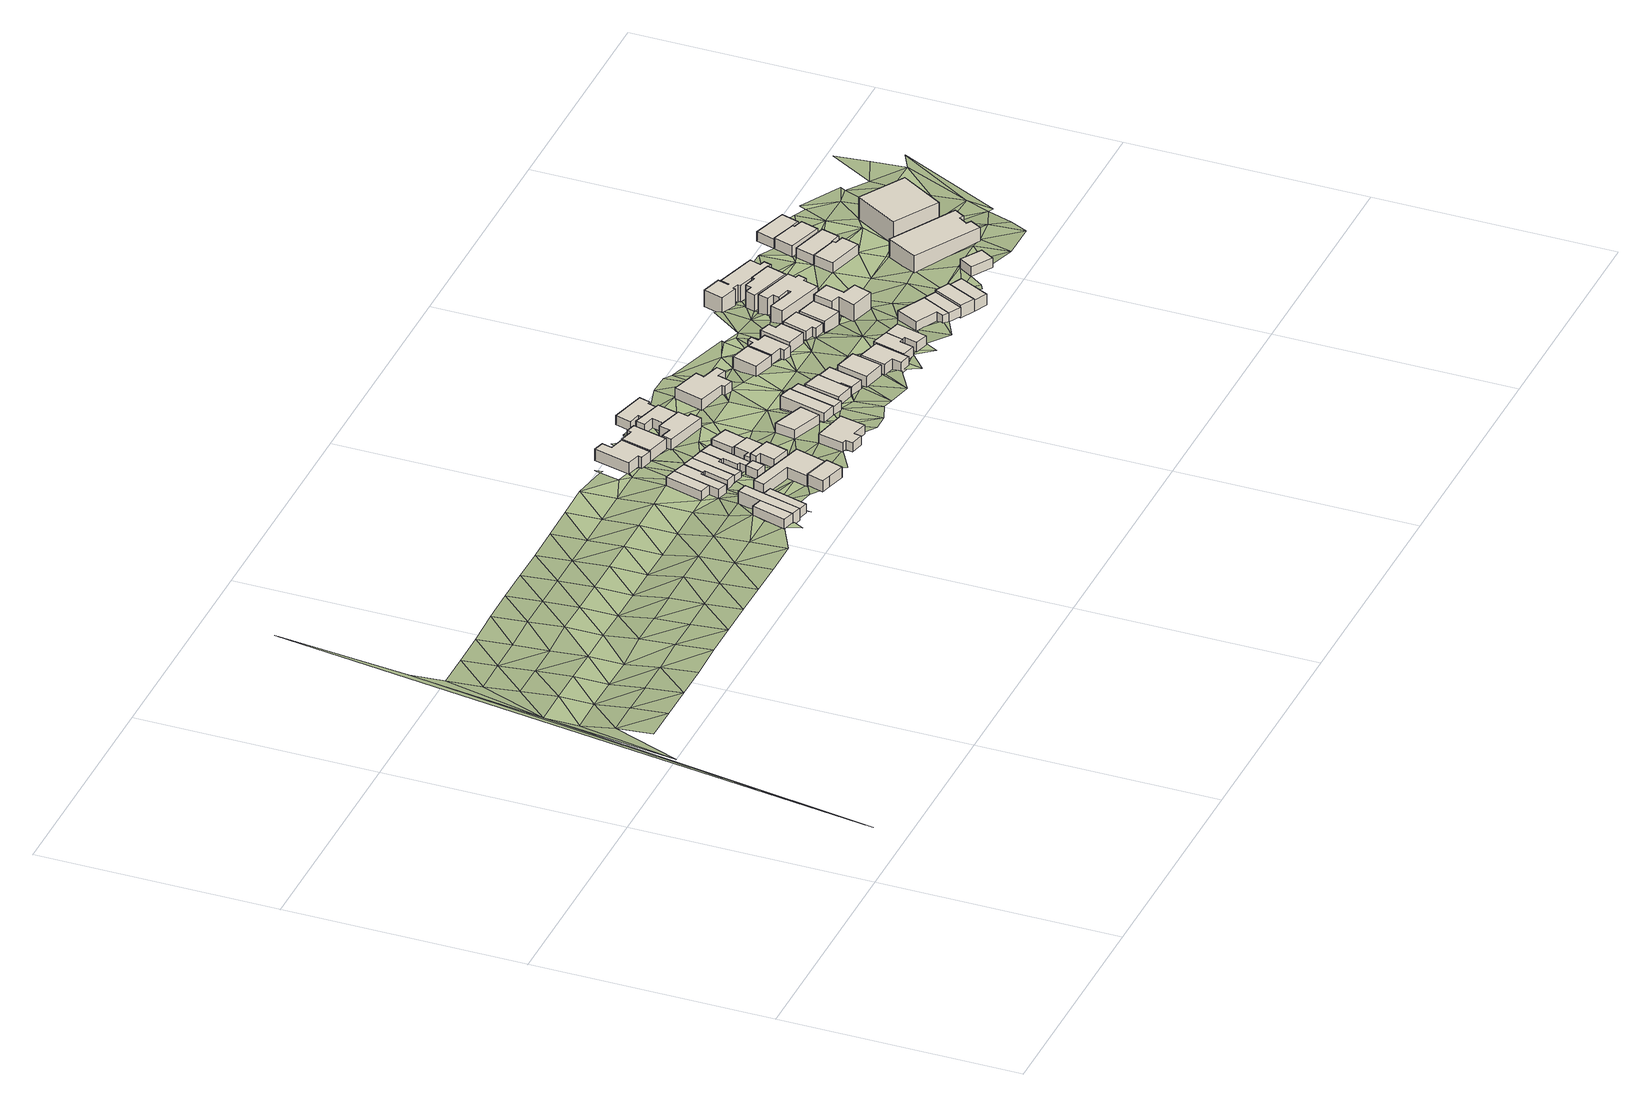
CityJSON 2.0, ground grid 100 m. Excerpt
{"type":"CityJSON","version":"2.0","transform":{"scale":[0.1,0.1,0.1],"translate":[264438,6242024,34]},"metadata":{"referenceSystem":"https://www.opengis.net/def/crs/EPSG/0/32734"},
"CityObjects":{
"building1":{"type":"Building","attributes":{"address":"91 Balfour Street Woodstock 7925 Cape Town","building":"house","building:levels":"1","footprint":{"type":"Polygon"},"plus_code":"CGXJXGXC+XPW","ground_height":49.03,"building_height":4.1,"roof_height":53.13},"geometry":[{"type":"Solid","lod":"1","boundaries":[[[[0,1,2,3]],[[1,4,5,2]],[[4,6,7,5]],[[6,0,3,7]],[[3,2,5,7]],[[6,4,1,0]]]]}]},
"building2":{"type":"Building","attributes":{"address":"93 Balfour Street Woodstock 7925 Cape Town","building":"house","building:levels":"1","footprint":{"type":"Polygon"},"plus_code":"CGXVX7X4+XVW","ground_height":49.03,"building_height":4.1,"roof_height":53.13},"geometry":[{"type":"Solid","lod":"1","boundaries":[[[[8,9,10,3]],[[9,11,12,13,10]],[[11,14,15,16,13,12]],[[14,17,18,16,15]],[[17,19,2,18]],[[19,8,3,2]],[[3,10,13,16,18,2]],[[19,17,14,11,9,8]]]]}]},
"building3":{"type":"Building","attributes":{"address":"95 Balfour Street Woodstock 7925 Cape Town","building":"house","building:levels":"1","footprint":{"type":"Polygon"},"plus_code":"CHX3XJXH+XGW","ground_height":48.72,"building_height":4.1,"roof_height":52.82},"geometry":[{"type":"Solid","lod":"1","boundaries":[[[[20,21,22,23]],[[21,24,25,22]],[[24,26,12,25]],[[26,20,23,12]],[[23,22,25,12]],[[26,24,21,20]]]]}]},
"building4":{"type":"Building","attributes":{"address":"9 Chamberlain Street Woodstock Cape Town","building":"house","building:levels":"1","footprint":{"type":"Polygon"},"plus_code":"CHX5XQXC+X5X","ground_height":45.45,"building_height":4.1,"roof_height":49.55},"geometry":[{"type":"Solid","lod":"1","boundaries":[[[[27,28,29,30]],[[28,31,32,29]],[[31,33,34,32]],[[33,27,30,34]],[[30,29,32,34]],[[33,31,28,27]]]]}]},
"building5":{"type":"Building","attributes":{"address":"7 Chamberlain Street Woodstock Cape Town","building":"house","building:levels":"1","footprint":{"type":"Polygon"},"plus_code":"CHX9X4X2+X4W","ground_height":45.45,"building_height":4.1,"roof_height":49.55},"geometry":[{"type":"Solid","lod":"1","boundaries":[[[[35,27,30,36]],[[27,33,34,30]],[[33,37,38,34]],[[37,39,40,38]],[[39,41,42,40]],[[41,43,44,42]],[[43,35,36,44]],[[36,30,34,38,40,42,44]],[[43,41,39,37,33,27,35]]]]}]},
"building6":{"type":"Building","attributes":{"address":"30 The Avenue Woodstock 7925 Cape Town","building":"house","building:levels":"1","footprint":{"type":"Polygon"},"plus_code":"CJX5XWX5+XQR","ground_height":49.45,"building_height":4.1,"roof_height":53.55},"geometry":[{"type":"Solid","lod":"1","boundaries":[[[[45,46,47,48]],[[46,49,50,51,47]],[[49,52,53,54,51,50]],[[52,55,56,54,53]],[[55,45,48,56]],[[48,47,51,54,56]],[[55,52,49,46,45]]]]}]},
"building7":{"type":"Building","attributes":{"address":"The Avenue Woodstock 7925 Cape Town","building":"house","building:levels":"1","footprint":{"type":"Polygon"},"plus_code":"CJX8XPXF+X4V","ground_height":48.59,"building_height":4.1,"roof_height":52.69},"geometry":[{"type":"Solid","lod":"1","boundaries":[[[[57,58,59,60]],[[58,61,62,59]],[[61,63,64,62]],[[63,65,66,64]],[[65,67,50,66]],[[67,57,60,50]],[[60,59,62,64,66,50]],[[67,65,63,61,58,57]]]]}]},
"building8":{"type":"Building","attributes":{"address":"5 Chamberlain Street Woodstock Cape Town","building":"house","building:levels":"1","footprint":{"type":"Polygon"},"plus_code":"CHXMX7X2+X2R","ground_height":45.49,"building_height":4.1,"roof_height":49.59},"geometry":[{"type":"Solid","lod":"1","boundaries":[[[[68,35,69,70]],[[35,43,44,71,69]],[[43,72,73,74,71,44]],[[72,75,76,74,73]],[[75,77,78,76]],[[77,68,70,78]],[[70,69,71,74,76,78]],[[77,75,72,43,35,68]]]]}]},
"building9":{"type":"Building","attributes":{"building":"yes","building:levels":"1","footprint":{"type":"Polygon"},"plus_code":"CJX2X6X3+XCR","ground_height":47.52,"building_height":4.1,"roof_height":51.62},"geometry":[{"type":"Solid","lod":"1","boundaries":[[[[79,80,81,82]],[[80,83,84,81]],[[83,85,86,84]],[[85,79,82,86]],[[82,81,84,86]],[[85,83,80,79]]]]}]},
"building10":{"type":"Building","attributes":{"address":"3 Chamberlain Street Woodstock Cape Town","building":"house","building:levels":"1","footprint":{"type":"Polygon"},"plus_code":"CHXWX7X8+X7W","ground_height":45.49,"building_height":4.1,"roof_height":49.59},"geometry":[{"type":"Solid","lod":"1","boundaries":[[[[87,68,70,88]],[[68,77,78,70]],[[77,89,90,78]],[[89,91,92,90]],[[91,93,94,92]],[[93,95,96,94]],[[95,87,88,96]],[[88,70,78,90,92,94,96]],[[95,93,91,89,77,68,87]]]]}]},
"building11":{"type":"Building","attributes":{"address":"1 Chamberlain Street Woodstock Cape Town","building":"house","building:levels":"1","footprint":{"type":"Polygon"},"plus_code":"CJX6X7X6+XPW","ground_height":45.49,"building_height":4.1,"roof_height":49.59},"geometry":[{"type":"Solid","lod":"1","boundaries":[[[[87,95,96,88]],[[95,97,98,96]],[[97,99,100,98]],[[99,101,102,100]],[[101,103,104,102]],[[103,105,106,104]],[[105,107,108,106]],[[107,87,88,108]],[[88,96,98,100,102,104,106,108]],[[107,105,103,101,99,97,95,87]]]]}]},
"building12":{"type":"Building","attributes":{"address":"6 Chamberlain Street Salt River Cape Town","building":"house","building:levels":"1","footprint":{"type":"Polygon"},"plus_code":"CHXPXPXW+X8V","ground_height":44.74,"building_height":4.1,"roof_height":48.84},"geometry":[{"type":"Solid","lod":"1","boundaries":[[[[109,110,111,112]],[[110,113,114,111]],[[113,115,116,114]],[[115,117,118,116]],[[117,119,120,118]],[[119,121,122,120]],[[121,123,124,122]],[[123,109,112,124]],[[112,111,114,116,118,120,122,124]],[[123,121,119,117,115,113,110,109]]]]}]},
"building13":{"type":"Building","attributes":{"address":"24 The Avenue Woodstock 7925 Cape Town","building":"house","building:levels":"1","footprint":{"type":"Polygon"},"plus_code":"CJXHXFXV+X5R","ground_height":47.55,"building_height":4.1,"roof_height":51.65},"geometry":[{"type":"Solid","lod":"1","boundaries":[[[[125,126,127,128,129,130]],[[126,131,132,128,127]],[[131,133,134,132]],[[133,135,136,134]],[[135,137,138,136]],[[137,125,130,129,138]],[[129,128,132,134,136,138]],[[137,135,133,131,126,125]]]]}]},
"building14":{"type":"Building","attributes":{"address":"22 The Avenue Woodstock 7925 Cape Town","building":"house","building:levels":"1","footprint":{"type":"Polygon"},"plus_code":"CJXPXJXP+XGW","ground_height":45.65,"building_height":4.1,"roof_height":49.75},"geometry":[{"type":"Solid","lod":"1","boundaries":[[[[139,140,141,130]],[[140,142,143,141]],[[142,144,145,143]],[[144,146,147,145]],[[146,148,149,147]],[[148,150,127,149]],[[150,139,130,127]],[[130,141,143,145,147,149,127]],[[150,148,146,144,142,140,139]]]]}]},
"building15":{"type":"Building","attributes":{"address":"4 Chamberlain Street Salt River Cape Town","building":"house","building:levels":"1","footprint":{"type":"Polygon"},"plus_code":"CJX7X9XP+X9V","ground_height":44.74,"building_height":4.1,"roof_height":48.84},"geometry":[{"type":"Solid","lod":"1","boundaries":[[[[151,152,153,154]],[[152,155,156,153]],[[155,157,158,156]],[[157,159,160,158]],[[159,161,162,160]],[[161,151,154,162]],[[154,153,156,158,160,162]],[[161,159,157,155,152,151]]]]}]},
"building16":{"type":"Building","attributes":{"address":"20 The Avenue Woodstock 7925 Cape Town","building":"house","building:levels":"1","footprint":{"type":"Polygon"},"plus_code":"CJXQXQXP+X8X","ground_height":45.65,"building_height":4.1,"roof_height":49.75},"geometry":[{"type":"Solid","lod":"1","boundaries":[[[[163,164,165,143]],[[164,166,167,165]],[[166,168,169,167]],[[168,170,145,169]],[[170,163,143,145]],[[143,165,167,169,145]],[[170,168,166,164,163]]]]}]},
"building17":{"type":"Building","attributes":{"address":"Salt River Cape Town","building":"house","building:levels":"1","footprint":{"type":"Polygon"},"plus_code":"CMXPXFXV+XWW","ground_height":47.71,"building_height":4.1,"roof_height":51.81},"geometry":[{"type":"Solid","lod":"1","boundaries":[[[[171,172,173,174]],[[172,175,176,173]],[[175,177,178,176]],[[177,179,180,178]],[[179,181,182,180]],[[181,183,184,182]],[[183,185,186,184]],[[185,171,174,186]],[[174,173,176,178,180,182,184,186]],[[185,183,181,179,177,175,172,171]]]]}]},
"building18":{"type":"Building","attributes":{"address":"18 The Avenue Salt River Cape Town","building":"house","building:levels":"1","footprint":{"type":"Polygon"},"plus_code":"CJXVXGXP+X5R","ground_height":44.84,"building_height":4.1,"roof_height":48.94},"geometry":[{"type":"Solid","lod":"1","boundaries":[[[[187,188,189,190,191,192]],[[188,193,194,190,189]],[[193,195,196,194]],[[195,197,198,196]],[[197,199,200,198]],[[199,201,202,200]],[[201,203,204,202]],[[203,205,206,204]],[[205,187,192,191,206]],[[191,190,194,196,198,200,202,204,206]],[[205,203,201,199,197,195,193,188,187]]]]}]},
"building19":{"type":"Building","attributes":{"address":"21 The Avenue Salt River Cape Town","building":"house","building:levels":"1","footprint":{"type":"Polygon"},"plus_code":"CMXRXCXF+X7V","ground_height":46.93,"building_height":4.1,"roof_height":51.03},"geometry":[{"type":"Solid","lod":"1","boundaries":[[[[207,208,209,210]],[[208,211,212,209]],[[211,213,214,212]],[[213,207,210,214]],[[210,209,212,214]],[[213,211,208,207]]]]}]},
"building20":{"type":"Building","attributes":{"address":"16 The Avenue Salt River Cape Town","building":"house","building:levels":"1","footprint":{"type":"Polygon"},"plus_code":"CMX5XQXF+X4R","ground_height":44.16,"building_height":4.1,"roof_height":48.26},"geometry":[{"type":"Solid","lod":"1","boundaries":[[[[215,216,217,192]],[[216,218,219,220,217]],[[218,221,222,223,220,219]],[[221,224,225,223,222]],[[224,226,227,225]],[[226,228,189,227]],[[228,215,192,189]],[[192,217,220,223,225,227,189]],[[228,226,224,221,218,216,215]]]]}]},
"building21":{"type":"Building","attributes":{"address":"14 The Avenue Salt River Cape Town","building":"house","building:levels":"1","footprint":{"type":"Polygon"},"plus_code":"CMX6XPXM+X6X","ground_height":42.98,"building_height":4.1,"roof_height":47.08},"geometry":[{"type":"Solid","lod":"1","boundaries":[[[[229,230,231,232]],[[230,233,234,231]],[[233,235,236,234]],[[235,237,238,236]],[[237,239,240,238]],[[239,241,242,240]],[[241,243,219,242]],[[243,229,232,219]],[[232,231,234,236,238,240,242,219]],[[243,241,239,237,235,233,230,229]]]]}]},
"building22":{"type":"Building","attributes":{"address":"15 Upper Chamberlain Street Salt River Cape Town","building":"house","building:levels":"1","footprint":{"type":"Polygon"},"plus_code":"CPXCXPX3+XRR","ground_height":46.93,"building_height":4.1,"roof_height":51.03},"geometry":[{"type":"Solid","lod":"1","boundaries":[[[[244,245,246,247,248]],[[245,249,250,246]],[[249,251,252,253,250]],[[251,244,248,247,253,252]],[[247,246,250,253]],[[251,249,245,244]]]]}]},
"building23":{"type":"Building","attributes":{"address":"13 Upper Chamberlain Street Salt River Cape Town","building":"house","building:levels":"1","footprint":{"type":"Polygon"},"plus_code":"CPXPX4XX+X8R","ground_height":46.41,"building_height":4.1,"roof_height":50.51},"geometry":[{"type":"Solid","lod":"1","boundaries":[[[[244,251,252,248]],[[251,254,255,252]],[[254,256,257,255]],[[256,244,248,257]],[[248,252,255,257]],[[256,254,251,244]]]]}]},
"building24":{"type":"Building","attributes":{"address":"11 Upper Chamberlain Street Salt River Cape Town","building":"house","building:levels":"1","footprint":{"type":"Polygon"},"plus_code":"CQX4X6X6+XPW","ground_height":46.41,"building_height":4.1,"roof_height":50.51},"geometry":[{"type":"Solid","lod":"1","boundaries":[[[[258,259,260,261,262,263]],[[259,264,265,261,260]],[[264,266,267,265]],[[266,268,269,267]],[[268,258,263,262,269]],[[262,261,265,267,269]],[[268,266,264,259,258]]]]}]},
"building25":{"type":"Building","attributes":{"address":"19 The Avenue Salt River Cape Town","building":"house","building:levels":"1","footprint":{"type":"Polygon"},"plus_code":"CPXCXJX3+XXV","ground_height":44.16,"building_height":4.1,"roof_height":48.26},"geometry":[{"type":"Solid","lod":"1","boundaries":[[[[270,271,272,273]],[[271,274,275,272]],[[274,276,277,275]],[[276,278,279,277]],[[278,280,281,279]],[[280,282,283,281]],[[282,284,285,283]],[[284,286,287,285]],[[286,288,289,287]],[[288,270,273,289]],[[273,272,275,277,279,281,283,285,287,289]],[[288,286,284,282,280,278,276,274,271,270]]]]}]},
"building26":{"type":"Building","attributes":{"address":"9 Upper Chamberlain Street Salt River Cape Town","building":"house","building:levels":"1","footprint":{"type":"Polygon"},"plus_code":"CQXFXRXM+X8W","ground_height":45.87,"building_height":4.1,"roof_height":49.97},"geometry":[{"type":"Solid","lod":"1","boundaries":[[[[290,291,263,260]],[[291,292,293,263]],[[292,294,295,293]],[[294,296,297,295]],[[296,298,299,297]],[[298,290,260,299]],[[260,263,293,295,297,299]],[[298,296,294,292,291,290]]]]}]},
"building27":{"type":"Building","attributes":{"address":"7 Upper Chamberlain Street Salt River Cape Town","building":"house","building:levels":"1","footprint":{"type":"Polygon"},"plus_code":"CQXWXXXP+X6V","ground_height":46.73,"building_height":4.1,"roof_height":50.83},"geometry":[{"type":"Solid","lod":"1","boundaries":[[[[300,301,302,303]],[[301,304,305,302]],[[304,306,307,305]],[[306,300,303,307]],[[303,302,305,307]],[[306,304,301,300]]]]}]},
"building28":{"type":"Building","attributes":{"address":"10 Upper Chamberlain Street Salt River Cape Town","building":"house","building:levels":"1","footprint":{"type":"Polygon"},"plus_code":"CQXJXXXG+XFV","ground_height":44.17,"building_height":4.1,"roof_height":48.27},"geometry":[{"type":"Solid","lod":"1","boundaries":[[[[308,309,310,311]],[[309,312,313,310]],[[312,314,315,313]],[[314,308,311,315]],[[311,310,313,315]],[[314,312,309,308]]]]}]},
"building29":{"type":"Building","attributes":{"address":"5 Upper Chamberlain Street Salt River Cape Town","building":"house","building:levels":"1","footprint":{"type":"Polygon"},"plus_code":"CRXFX9XG+X6R","ground_height":46.33,"building_height":4.1,"roof_height":50.43},"geometry":[{"type":"Solid","lod":"1","boundaries":[[[[316,317,318,319]],[[317,320,321,318]],[[320,322,323,321]],[[322,324,325,323]],[[324,326,327,325]],[[326,316,319,327]],[[319,318,321,323,325,327]],[[326,324,322,320,317,316]]]]}]},
"building30":{"type":"Building","attributes":{"address":"8 Upper Chamberlain Street Salt River Cape Town","building":"house","building:levels":"1","footprint":{"type":"Polygon"},"plus_code":"CRX5X2XF+XPV","ground_height":43.73,"building_height":4.1,"roof_height":47.83},"geometry":[{"type":"Solid","lod":"1","boundaries":[[[[328,329,330,331]],[[329,332,333,330]],[[332,334,335,333]],[[334,336,337,335]],[[336,338,339,337]],[[338,340,341,339]],[[340,342,343,341]],[[342,344,345,343]],[[344,346,347,345]],[[346,328,331,347]],[[331,330,333,335,337,339,341,343,345,347]],[[346,344,342,340,338,336,334,332,329,328]]]]}]},
"building31":{"type":"Building","attributes":{"address":"3 Upper Chamberlain Street Salt River Cape Town","building":"house","building:levels":"1","footprint":{"type":"Polygon"},"plus_code":"CRXXXQXM+XJX","ground_height":45.56,"building_height":4.1,"roof_height":49.66},"geometry":[{"type":"Solid","lod":"1","boundaries":[[[[348,349,350,351]],[[349,352,353,350]],[[352,354,355,353]],[[354,356,357,355]],[[356,358,359,357]],[[358,348,351,359]],[[351,350,353,355,357,359]],[[358,356,354,352,349,348]]]]}]},
"building32":{"type":"Building","attributes":{"address":"6 Upper Chamberlain Street Salt River Cape Town","building":"house","building:levels":"1","footprint":{"type":"Polygon"},"plus_code":"CRXJXWXV+X6X","ground_height":43.73,"building_height":4.1,"roof_height":47.83},"geometry":[{"type":"Solid","lod":"1","boundaries":[[[[360,361,362,363]],[[361,364,365,362]],[[364,366,367,365]],[[366,368,369,367]],[[368,370,371,369]],[[370,360,363,371]],[[363,362,365,367,369,371]],[[370,368,366,364,361,360]]]]}]},
"building33":{"type":"Building","attributes":{"address":"1 Upper Chamberlain Street Salt River Cape Town","building":"house","building:levels":"1","footprint":{"type":"Polygon"},"plus_code":"CVX9X5X8+XQV","ground_height":45.56,"building_height":4.1,"roof_height":49.66},"geometry":[{"type":"Solid","lod":"1","boundaries":[[[[372,373,351,350]],[[373,374,375,351]],[[374,376,377,375]],[[376,378,379,377]],[[378,380,381,379]],[[380,372,350,381]],[[350,351,375,377,379,381]],[[380,378,376,374,373,372]]]]}]},
"building34":{"type":"Building","attributes":{"address":"4 Upper Chamberlain Street Salt River Cape Town","building":"house","building:levels":"1","footprint":{"type":"Polygon"},"plus_code":"CVX5X7X8+XJW","ground_height":42.98,"building_height":4.1,"roof_height":47.08},"geometry":[{"type":"Solid","lod":"1","boundaries":[[[[382,383,384,385]],[[383,386,387,384]],[[386,388,389,387]],[[388,390,391,389]],[[390,392,393,391]],[[392,382,385,393]],[[385,384,387,389,391,393]],[[392,390,388,386,383,382]]]]}]},
"building35":{"type":"Building","attributes":{"address":"2 Upper Chamberlain Street Salt River Cape Town","building":"house","building:levels":"1","footprint":{"type":"Polygon"},"plus_code":"CVXJX8XH+XPX","ground_height":42.98,"building_height":4.1,"roof_height":47.08},"geometry":[{"type":"Solid","lod":"1","boundaries":[[[[394,395,396,397]],[[395,398,399,396]],[[398,400,401,399]],[[400,394,397,401]],[[397,396,399,401]],[[400,398,395,394]]]]}]},
"building36":{"type":"Building","attributes":{"address":"1 Hares Crescent Salt River Cape Town","building":"house","building:levels":"1","footprint":{"type":"Polygon"},"plus_code":"C2XCX3XH+X9W","ground_height":42.38,"building_height":4.1,"roof_height":46.48},"geometry":[{"type":"Solid","lod":"1","boundaries":[[[[402,403,404,405]],[[403,406,407,404]],[[406,408,409,407]],[[408,410,411,409]],[[410,412,413,411]],[[412,402,405,413]],[[405,404,407,409,411,413]],[[412,410,408,406,403,402]]]]}]},
"building37":{"type":"Building","attributes":{"address":"36 Hares Avenue Salt River Cape Town","building":"house","building:levels":"2","footprint":{"type":"Polygon"},"plus_code":"C2X6XRXG+X6V","ground_height":41.29,"building_height":6.9,"roof_height":48.19},"geometry":[{"type":"Solid","lod":"1","boundaries":[[[[414,415,416,417]],[[415,418,419,416]],[[418,420,421,419]],[[420,422,423,421]],[[422,424,425,423]],[[424,426,427,425]],[[426,428,429,427]],[[428,430,431,429]],[[430,432,433,431]],[[432,434,435,433]],[[434,436,437,435]],[[436,438,439,437]],[[438,440,441,439]],[[440,414,417,441]],[[417,416,419,421,423,425,427,429,431,433,435,437,439,441]],[[440,438,436,434,432,430,428,426,424,422,420,418,415,414]]]]}]},
"building38":{"type":"Building","attributes":{"address":"2 Hares Crescent Salt River Cape Town","building":"house","building:levels":"1","footprint":{"type":"Polygon"},"plus_code":"C2XQXVXV+X4R","ground_height":42.38,"building_height":4.1,"roof_height":46.48},"geometry":[{"type":"Solid","lod":"1","boundaries":[[[[442,402,405,443]],[[402,412,413,405]],[[412,444,445,413]],[[444,442,443,445]],[[443,405,413,445]],[[444,412,402,442]]]]}]},
"building39":{"type":"Building","attributes":{"address":"42 Hares Avenue Salt River Cape Town","building":"house","building:levels":"2","footprint":{"type":"Polygon"},"plus_code":"C2X6X8XM+XQR","ground_height":41.29,"building_height":6.9,"roof_height":48.19},"geometry":[{"type":"Solid","lod":"1","boundaries":[[[[446,447,448,449]],[[447,450,451,448]],[[450,452,453,451]],[[452,454,455,453]],[[454,456,457,455]],[[456,458,459,457]],[[458,460,461,459]],[[460,446,449,461]],[[449,448,451,453,455,457,459,461]],[[460,458,456,454,452,450,447,446]]]]}]},
"building40":{"type":"Building","attributes":{"address":"3 Hares Crescent Salt River Cape Town","building":"house","building:levels":"1","footprint":{"type":"Polygon"},"plus_code":"C3X3X9XV+XCX","ground_height":43.24,"building_height":4.1,"roof_height":47.34},"geometry":[{"type":"Solid","lod":"1","boundaries":[[[[462,463,464,465,466,467]],[[463,468,445,469,465,464]],[[468,470,471,472,469,445]],[[470,462,467,466,472,471]],[[466,465,469,472]],[[470,468,463,462]]]]}]},
"building41":{"type":"Building","attributes":{"address":"34 Hares Avenue Salt River Cape Town","building":"house","building:levels":"2","footprint":{"type":"Polygon"},"plus_code":"C2X5XFXJ+XJX","ground_height":40.22,"building_height":6.9,"roof_height":47.12},"geometry":[{"type":"Solid","lod":"1","boundaries":[[[[473,474,475,476,477,478]],[[474,479,480,476,475]],[[479,481,482,480]],[[481,483,484,482]],[[483,485,486,484]],[[485,487,488,486]],[[487,489,490,488]],[[489,473,478,477,490]],[[477,476,480,482,484,486,488,490]],[[489,487,485,483,481,479,474,473]]]]}]},
"building42":{"type":"Building","attributes":{"address":"32 Hares Avenue Salt River Cape Town","building":"house","building:levels":"2","footprint":{"type":"Polygon"},"plus_code":"C2X4XGXM+XXR","ground_height":39.93,"building_height":6.9,"roof_height":46.83},"geometry":[{"type":"Solid","lod":"1","boundaries":[[[[491,492,493,478]],[[492,494,495,493]],[[494,496,497,495]],[[496,498,499,497]],[[498,500,501,499]],[[500,502,503,501]],[[502,504,505,503]],[[504,506,507,505]],[[506,508,509,507]],[[508,510,511,509]],[[510,512,513,511]],[[512,514,515,513]],[[514,516,517,515]],[[516,518,519,517]],[[518,520,475,519]],[[520,491,478,475]],[[478,493,495,497,499,501,503,505,507,509,511,513,515,517,519,475]],[[520,518,516,514,512,510,508,506,504,502,500,498,496,494,492,491]]]]}]},
"building43":{"type":"Building","attributes":{"address":"4 Hares Crescent Salt River Cape Town","building":"house","building:levels":"1","footprint":{"type":"Polygon"},"plus_code":"C3X9X9X2+XCX","ground_height":42.51,"building_height":4.1,"roof_height":46.61},"geometry":[{"type":"Solid","lod":"1","boundaries":[[[[462,470,521,467]],[[470,522,523,521]],[[522,524,525,523]],[[524,462,467,525]],[[467,521,523,525]],[[524,522,470,462]]]]}]},
"building44":{"type":"Building","attributes":{"address":"7A Hares Crescent Salt River Cape Town","building":"house","building:levels":"1","footprint":{"type":"Polygon"},"plus_code":"C4X9X9XQ+X4W","ground_height":43.05,"building_height":4.1,"roof_height":47.15},"geometry":[{"type":"Solid","lod":"1","boundaries":[[[[526,527,528,529]],[[527,530,531,528]],[[530,532,533,531]],[[532,526,529,533]],[[529,528,531,533]],[[532,530,527,526]]]]}]},
"building45":{"type":"Building","attributes":{"address":"35 Hares Avenue Salt River Cape Town","building":"house","building:levels":"1","footprint":{"type":"Polygon"},"plus_code":"C3XVXHXH+X2X","ground_height":39.81,"building_height":4.1,"roof_height":43.91},"geometry":[{"type":"Solid","lod":"1","boundaries":[[[[534,535,536,537,538,539]],[[535,540,541,537,536]],[[540,542,543,541]],[[542,544,545,543]],[[544,546,547,545]],[[546,534,539,538,547]],[[538,537,541,543,545,547]],[[546,544,542,540,535,534]]]]}]},
"building46":{"type":"Building","attributes":{"address":"33 Hares Avenue Salt River Cape Town","building":"house","building:levels":"1","footprint":{"type":"Polygon"},"plus_code":"C4X2X6XQ+XJV","ground_height":39.59,"building_height":4.1,"roof_height":43.69},"geometry":[{"type":"Solid","lod":"1","boundaries":[[[[535,534,539,536]],[[534,548,549,539]],[[548,550,551,549]],[[550,552,553,551]],[[552,554,555,553]],[[554,535,536,555]],[[536,539,549,551,553,555]],[[554,552,550,548,534,535]]]]}]},
"building47":{"type":"Building","attributes":{"address":"37 Hares Avenue Woodstock Cape Town","building":"office","building:levels":"2","footprint":{"type":"Polygon"},"plus_code":"C4XQXVX5+XGX","ground_height":41.52,"building_height":6.9,"roof_height":48.42},"geometry":[{"type":"Solid","lod":"1","boundaries":[[[[556,557,558,559]],[[557,560,561,558]],[[560,562,563,561]],[[562,564,565,563]],[[564,566,567,565]],[[566,568,569,567]],[[568,570,571,569]],[[570,556,559,571]],[[559,558,561,563,565,567,569,571]],[[570,568,566,564,562,560,557,556]]]]}]},
"building48":{"type":"Building","attributes":{"address":"31 Hares Avenue Salt River Cape Town","building":"house","building:levels":"1","footprint":{"type":"Polygon"},"plus_code":"C4X4XPXM+XFW","ground_height":39.59,"building_height":4.1,"roof_height":43.69},"geometry":[{"type":"Solid","lod":"1","boundaries":[[[[572,573,574,575,576,577]],[[573,578,579,575,574]],[[578,580,581,579]],[[580,582,583,581]],[[582,584,585,583]],[[584,572,577,576,585]],[[576,575,579,581,583,585]],[[584,582,580,578,573,572]]]]}]},
"building49":{"type":"Building","attributes":{"address":"29 Hares Avenue Salt River Cape Town","building":"house","building:levels":"1","footprint":{"type":"Polygon"},"plus_code":"C4X7XCXJ+XWX","ground_height":38.83,"building_height":4.1,"roof_height":42.93},"geometry":[{"type":"Solid","lod":"1","boundaries":[[[[573,572,577,574]],[[572,586,587,577]],[[586,588,589,587]],[[588,590,591,589]],[[590,592,593,591]],[[592,573,574,593]],[[574,577,587,589,591,593]],[[592,590,588,586,572,573]]]]}]},
"building50":{"type":"Building","attributes":{"address":"28 Queens Park Road Salt River Cape Town","building":"manufacture","building:levels":"3","footprint":{"type":"Polygon"},"plus_code":"C5XFX8X5+XMR","ground_height":40.52,"building_height":9.7,"roof_height":50.22},"geometry":[{"type":"Solid","lod":"1","boundaries":[[[[594,595,596,597]],[[595,598,599,596]],[[598,600,601,599]],[[600,594,597,601]],[[597,596,599,601]],[[600,598,595,594]]]]}]},
"terrain1":{"type":"TINRelief","geometry":[{"type":"CompositeSurface","lod":"1","boundaries":[[[602,603,604]],[[605,606,607]],[[607,606,602]],[[608,605,609]],[[605,610,606]],[[605,608,611]],[[605,611,610]],[[602,606,612]],[[613,604,603]],[[606,610,612]],[[611,608,614]],[[602,612,615]],[[610,611,616]],[[602,615,617]],[[611,614,616]],[[602,617,618]],[[619,612,610]],[[610,616,620]],[[618,603,602]],[[610,620,619]],[[612,621,615]],[[616,614,622]],[[612,619,621]],[[617,615,623]],[[622,620,616]],[[622,614,624]],[[615,621,623]],[[617,625,618]],[[619,620,626]],[[620,622,627]],[[625,617,623]],[[621,619,626]],[[620,627,626]],[[622,624,628]],[[623,621,629]],[[630,627,622]],[[629,621,626]],[[622,628,630]],[[625,623,631]],[[632,623,629]],[[627,633,626]],[[630,634,627]],[[631,623,632]],[[627,634,633]],[[635,629,626]],[[636,630,628]],[[635,626,633]],[[637,632,629]],[[638,634,630]],[[638,630,636]],[[635,637,629]],[[631,632,639]],[[633,634,640]],[[634,638,641]],[[639,632,637]],[[634,641,640]],[[635,633,642]],[[638,636,643]],[[642,633,640]],[[637,635,644]],[[641,638,643]],[[645,643,636]],[[644,635,642]],[[646,640,641]],[[637,647,639]],[[641,643,646]],[[647,637,644]],[[648,642,640]],[[649,640,646]],[[650,643,645]],[[649,648,640]],[[651,644,642]],[[650,645,652]],[[653,646,643]],[[651,642,648]],[[649,646,653]],[[647,644,654]],[[653,643,650]],[[654,644,651]],[[655,648,649]],[[653,656,649]],[[657,650,652]],[[649,656,655]],[[658,651,648]],[[657,652,659]],[[653,650,660]],[[658,648,655]],[[660,656,653]],[[651,661,654]],[[657,660,650]],[[661,651,658]],[[655,656,662]],[[657,659,663]],[[656,660,664]],[[655,662,658]],[[656,664,662]],[[665,660,657]],[[663,666,657]],[[661,658,667]],[[662,668,658]],[[657,666,665]],[[664,660,669]],[[658,668,667]],[[669,660,665]],[[670,662,664]],[[666,663,671]],[[662,670,668]],[[664,669,670]],[[666,4,665]],[[666,671,672]],[[667,668,673]],[[4,666,672]],[[668,670,674]],[[675,676,671]],[[677,669,665]],[[678,665,4]],[[673,668,674]],[[4,672,671]],[[677,665,678]],[[670,669,679]],[[679,674,670]],[[669,677,679]],[[4,17,678]],[[4,1,17]],[[680,681,682]],[[673,674,683]],[[37,677,678]],[[684,681,680]],[[685,674,679]],[[37,678,17]],[[684,24,681]],[[679,677,31]],[[674,685,683]],[[684,680,686]],[[37,31,677]],[[63,26,24]],[[687,17,14]],[[26,63,14]],[[17,687,37]],[[28,679,31]],[[685,679,28]],[[37,33,31]],[[14,61,687]],[[14,63,61]],[[684,686,49]],[[684,688,24]],[[37,687,39]],[[24,688,63]],[[687,61,75]],[[39,687,75]],[[686,689,49]],[[683,685,690]],[[49,688,684]],[[685,28,691]],[[692,75,61]],[[41,39,75]],[[690,685,691]],[[688,693,63]],[[85,692,61]],[[75,692,694]],[[41,75,43]],[[683,690,695]],[[79,85,61]],[[75,72,43]],[[49,693,688]],[[27,691,28]],[[696,692,85]],[[61,135,79]],[[83,696,85]],[[697,690,691]],[[698,697,691]],[[699,691,27]],[[696,83,700]],[[701,135,61]],[[699,27,35]],[[700,99,696]],[[698,691,699]],[[700,83,80]],[[702,695,703]],[[696,99,704]],[[696,704,93]],[[99,700,101]],[[80,79,131]],[[79,135,131]],[[705,700,80]],[[697,698,706]],[[99,97,704]],[[698,699,707]],[[93,704,95]],[[80,131,705]],[[708,35,68]],[[704,97,95]],[[699,35,709]],[[133,131,135]],[[705,131,126]],[[709,35,708]],[[126,148,705]],[[710,701,711]],[[708,68,87]],[[711,712,713]],[[135,701,137]],[[709,708,714]],[[705,148,715]],[[713,710,711]],[[716,168,148]],[[714,109,709]],[[714,708,717]],[[708,87,717]],[[715,148,168]],[[168,716,170]],[[701,710,172]],[[718,109,714]],[[719,110,109]],[[166,715,168]],[[137,701,211]],[[717,720,714]],[[715,721,87]],[[172,710,713]],[[718,719,109]],[[717,87,721]],[[125,137,211]],[[713,722,723]],[[715,166,721]],[[720,717,724]],[[211,701,172]],[[155,725,718]],[[157,155,718]],[[720,724,152]],[[164,721,166]],[[125,208,726]],[[163,726,164]],[[208,125,211]],[[727,728,724]],[[721,729,717]],[[724,730,152]],[[724,728,730]],[[731,155,152]],[[164,726,732]],[[729,721,164]],[[208,732,726]],[[731,152,221]],[[733,211,172]],[[152,730,221]],[[734,730,728]],[[731,221,735]],[[728,736,734]],[[732,737,164]],[[172,171,733]],[[164,737,729]],[[738,735,221]],[[739,171,740]],[[218,738,221]],[[729,737,203]],[[732,208,741]],[[203,187,205]],[[171,742,733]],[[743,171,739]],[[742,171,744]],[[187,203,745]],[[171,743,744]],[[737,732,741]],[[746,733,742]],[[741,208,207]],[[742,744,747]],[[203,737,748]],[[749,187,745]],[[207,733,746]],[[748,745,203]],[[744,743,750]],[[742,751,746]],[[747,744,750]],[[751,207,746]],[[233,230,749]],[[741,752,737]],[[737,752,748]],[[741,207,751]],[[745,753,749]],[[754,750,743]],[[749,753,233]],[[745,748,753]],[[750,754,755]],[[756,750,755]],[[757,755,754]],[[756,264,750]],[[752,758,748]],[[759,741,751]],[[752,741,760]],[[761,233,753]],[[756,755,762]],[[751,244,759]],[[264,256,750]],[[763,758,752]],[[762,755,764]],[[759,760,741]],[[763,752,760]],[[757,765,755]],[[244,256,759]],[[765,764,755]],[[762,764,258]],[[766,258,764]],[[753,288,761]],[[767,757,768]],[[256,264,259]],[[767,765,757]],[[759,256,259]],[[760,759,769]],[[760,282,280]],[[761,288,770]],[[760,769,282]],[[286,771,288]],[[769,759,772]],[[765,767,773]],[[768,774,767]],[[759,259,775]],[[284,771,286]],[[288,776,770]],[[298,765,773]],[[288,771,776]],[[775,772,759]],[[774,768,777]],[[282,769,312]],[[259,298,775]],[[777,768,778]],[[779,298,773]],[[284,282,312]],[[769,772,312]],[[771,284,312]],[[773,306,779]],[[776,771,780]],[[781,772,775]],[[316,774,777]],[[778,782,777]],[[298,779,783]],[[312,780,771]],[[306,774,316]],[[784,778,785]],[[775,298,786]],[[779,306,783]],[[775,787,781]],[[781,787,788]],[[789,781,788]],[[790,784,785]],[[306,316,783]],[[312,789,780]],[[786,298,783]],[[791,787,775]],[[788,787,792]],[[790,793,784]],[[794,784,793]],[[776,780,795]],[[789,788,796]],[[775,786,791]],[[794,783,316]],[[334,780,789]],[[794,793,352]],[[796,334,789]],[[352,783,794]],[[797,334,796]],[[786,798,791]],[[780,334,799]],[[800,801,790]],[[800,790,802]],[[791,798,803]],[[800,373,801]],[[799,795,780]],[[804,803,805]],[[798,786,806]],[[352,807,783]],[[392,786,783]],[[800,374,373]],[[802,808,800]],[[803,798,809]],[[810,334,805]],[[805,803,809]],[[334,810,799]],[[806,786,388]],[[392,783,807]],[[352,372,807]],[[809,810,805]],[[786,392,388]],[[810,811,799]],[[388,360,806]],[[809,811,810]],[[380,807,372]],[[812,811,809]],[[392,390,388]],[[812,813,360]],[[807,814,392]],[[388,386,360]],[[360,386,812]],[[808,815,380]],[[382,392,814]],[[808,816,815]],[[817,382,814]],[[386,818,812]],[[811,812,819]],[[380,820,807]],[[807,394,814]],[[821,382,817]],[[386,822,818]],[[817,814,394]],[[812,818,823]],[[386,383,822]],[[819,812,823]],[[821,383,382]],[[824,380,815]],[[807,825,394]],[[816,826,815]],[[383,818,822]],[[820,825,807]],[[824,820,380]],[[811,819,827]],[[826,816,828]],[[811,827,829]],[[815,826,408]],[[818,383,830]],[[831,819,823]],[[821,830,383]],[[832,394,825]],[[831,823,833]],[[834,394,832]],[[834,395,394]],[[831,835,819]],[[830,821,395]],[[836,819,835]],[[833,823,837]],[[819,838,827]],[[824,839,820]],[[825,820,839]],[[832,825,840]],[[841,831,833]],[[819,836,838]],[[840,834,832]],[[830,395,834]],[[842,818,830]],[[843,833,837]],[[827,838,844]],[[824,845,839]],[[402,845,824]],[[846,844,838]],[[835,424,836]],[[838,847,848]],[[842,830,452]],[[844,849,850]],[[838,848,846]],[[844,846,849]],[[452,851,447]],[[845,402,442]],[[852,839,845]],[[839,852,447]],[[846,848,853]],[[452,854,842]],[[842,854,855]],[[452,447,852]],[[836,424,489]],[[848,856,853]],[[857,854,452]],[[857,452,852]],[[845,442,858]],[[859,860,424]],[[857,860,854]],[[462,861,442]],[[852,845,858]],[[489,424,860]],[[858,442,861]],[[862,489,860]],[[860,857,862]],[[462,524,861]],[[489,862,473]],[[857,852,863]],[[524,864,865]],[[866,852,858]],[[862,867,473]],[[865,526,524]],[[852,866,863]],[[532,861,524]],[[498,496,868]],[[858,861,869]],[[862,857,535]],[[868,870,498]],[[526,532,524]],[[867,862,871]],[[869,866,858]],[[535,857,863]],[[868,867,871]],[[869,861,872]],[[532,872,861]],[[868,873,870]],[[535,871,862]],[[866,869,557]],[[873,868,871]],[[863,866,874]],[[872,532,530]],[[535,554,871]],[[875,866,557]],[[872,876,869]],[[866,875,874]],[[871,554,877]],[[878,879,530]],[[871,877,873]],[[876,872,530]],[[873,877,880]],[[876,530,879]],[[869,876,881]],[[877,554,882]],[[557,883,875]],[[883,874,875]],[[884,885,886]],[[884,887,888]],[[886,887,884]],[[876,879,881]],[[889,882,554]],[[874,890,886]],[[879,891,881]],[[890,874,883]],[[892,883,557]],[[886,890,887]],[[889,887,890]],[[893,894,572]],[[572,588,586]],[[588,572,894]],[[895,896,897]],[[896,881,898]],[[882,889,899]],[[891,898,881]],[[897,900,895]],[[882,899,894]],[[890,883,901]],[[898,897,896]],[[890,899,889]],[[892,902,883]],[[894,899,588]],[[891,903,898]],[[897,898,892]],[[590,588,904]],[[904,588,905]],[[899,890,901]],[[588,899,905]],[[902,892,906]],[[907,892,898]],[[907,898,903]],[[892,907,906]],[[899,908,905]],[[899,901,909]],[[906,910,902]],[[899,909,908]],[[911,909,901]],[[906,907,910]],[[901,595,911]],[[908,909,912]],[[913,910,907]],[[902,910,914]],[[914,595,902]],[[915,909,911]],[[916,912,909]],[[917,911,595]],[[917,915,911]],[[595,914,917]],[[909,915,916]],[[918,914,910]],[[910,913,919]],[[920,915,917]],[[917,914,918]],[[917,918,920]],[[919,918,910]],[[921,920,918]],[[920,921,922]]]}]}
},
"vertices":[
[1950,1112,150],[1988,1258,150],[1988,1258,191],[1950,1112,191],[1942,1270,150],[1942,1270,191],[1900,1126,150],[1900,1126,191],
[1950,1112,135],[1993,1101,135],[1993,1101,191],[2038,1266,135],[2038,1266,188],[2038,1266,191],[2061,1348,135],[2061,1348,188],[2061,1348,191],[2015,1358,135],[2015,1358,191],[1988,1258,135],
[1993,1101,147],[2033,1090,147],[2033,1090,188],[1993,1101,188],[2081,1256,147],[2081,1256,188],[2038,1266,147],
[2104,1652,115],[2055,1665,115],[2055,1665,155],[2104,1652,155],[2011,1507,115],[2011,1507,155],[2060,1493,115],[2060,1493,155],
[2158,1636,115],[2158,1636,155],[2048,1450,115],[2048,1450,155],[2091,1438,115],[2091,1438,155],[2122,1550,115],[2122,1550,155],[2133,1547,115],[2133,1547,155],
[2307,1056,146],[2328,1126,146],[2328,1126,195],[2307,1056,195],[2212,1158,146],[2212,1158,187],[2212,1158,195],[2190,1088,146],[2190,1088,187],[2190,1088,195],[2230,1076,146],[2230,1076,195],
[2328,1126,135],[2367,1263,135],[2367,1263,187],[2328,1126,187],[2111,1335,135],[2111,1335,187],[2098,1288,135],[2098,1288,187],[2237,1249,135],[2237,1249,187],[2212,1158,135],
[2209,1622,115],[2158,1636,156],[2209,1622,156],[2133,1547,156],[2143,1545,115],[2143,1545,155],[2143,1545,156],[2116,1444,115],[2116,1444,156],[2159,1432,115],[2159,1432,156],
[2236,1340,135],[2250,1394,135],[2250,1394,176],[2236,1340,176],[2208,1405,135],[2208,1405,176],[2194,1351,135],[2194,1351,176],
[2264,1609,115],[2264,1609,156],[2156,1429,115],[2156,1429,156],[2195,1418,115],[2195,1418,156],[2224,1520,115],[2224,1520,156],[2238,1517,115],[2238,1517,156],
[2250,1512,115],[2250,1512,156],[2231,1447,115],[2231,1447,156],[2242,1444,115],[2242,1444,156],[2235,1417,115],[2235,1417,156],[2265,1409,115],[2265,1409,156],[2317,1594,115],[2317,1594,156],
[2235,1917,97],[2174,1933,97],[2174,1933,148],[2235,1917,148],[2185,1975,97],[2185,1975,148],[2140,1987,97],[2140,1987,148],[2100,1835,97],[2100,1835,148],[2157,1819,97],[2157,1819,148],[2152,1802,97],[2152,1802,148],[2201,1789,97],[2201,1789,148],
[2387,1393,135],[2288,1420,135],[2288,1420,158],[2288,1420,176],[2387,1393,176],[2387,1393,158],[2278,1390,135],[2278,1390,176],[2303,1384,135],[2303,1384,176],[2285,1321,135],[2285,1321,176],[2362,1300,135],[2362,1300,176],
[2387,1393,115],[2412,1482,115],[2412,1482,158],[2404,1484,115],[2404,1484,158],[2337,1504,115],[2337,1504,158],[2319,1439,115],[2319,1439,158],[2295,1446,115],[2295,1446,158],[2288,1420,115],
[2305,1765,96],[2343,1911,96],[2343,1911,148],[2305,1765,148],[2302,1921,96],[2302,1921,148],[2298,1904,96],[2298,1904,148],[2240,1918,96],[2240,1918,148],[2207,1790,96],[2207,1790,148],
[2404,1484,116],[2430,1577,116],[2430,1577,158],[2351,1601,116],[2351,1601,158],[2326,1507,116],[2326,1507,158],[2337,1504,116],
[2649,1199,137],[2504,1230,137],[2504,1230,178],[2649,1199,178],[2481,1124,137],[2481,1124,178],[2502,1120,137],[2502,1120,178],[2495,1089,137],[2495,1089,178],[2552,1077,137],[2552,1077,178],[2558,1107,137],[2558,1107,178],[2626,1093,137],[2626,1093,178],
[2489,1790,102],[2406,1813,102],[2406,1813,143],[2406,1813,149],[2489,1790,149],[2489,1790,143],[2375,1821,102],[2375,1821,149],[2362,1774,102],[2362,1774,149],[2317,1786,102],[2317,1786,149],[2305,1745,102],[2305,1745,149],[2483,1696,102],[2483,1696,149],[2495,1742,102],[2495,1742,149],[2477,1746,102],[2477,1746,149],
[2661,1364,129],[2523,1413,129],[2523,1413,170],[2661,1364,170],[2509,1328,129],[2509,1328,170],[2637,1280,129],[2637,1280,170],
[2489,1790,96],[2513,1881,96],[2513,1881,143],[2429,1904,96],[2429,1904,131],[2429,1904,143],[2381,1918,96],[2381,1918,131],[2381,1918,143],[2371,1878,96],[2371,1878,143],[2420,1867,96],[2420,1867,143],[2406,1813,96],
[2513,1881,90],[2525,1926,90],[2525,1926,131],[2513,1881,131],[2537,1924,90],[2537,1924,131],[2550,1971,90],[2550,1971,131],[2404,2008,90],[2404,2008,131],[2385,1941,90],[2385,1941,131],[2434,1930,90],[2434,1930,131],[2429,1904,90],
[2761,1449,107],[2703,1465,107],[2703,1465,170],[2761,1449,170],[2761,1449,165],[2654,1267,107],[2654,1267,170],[2711,1254,107],[2711,1254,165],[2711,1254,170],
[2762,1241,107],[2762,1241,165],[2812,1436,107],[2812,1436,165],
[2871,1292,124],[2896,1388,124],[2896,1388,160],[2896,1388,165],[2871,1292,165],[2871,1292,160],[2817,1410,124],[2817,1410,165],[2782,1260,124],[2782,1260,165],[2859,1243,124],[2859,1243,165],
[2643,1865,95],[2607,1742,95],[2607,1742,143],[2643,1865,143],[2724,1708,95],[2724,1708,143],[2720,1696,95],[2720,1696,143],[2763,1684,95],[2763,1684,143],[2781,1745,95],[2781,1745,143],[2820,1734,95],[2820,1734,143],[2831,1771,95],[2831,1771,143],[2755,1793,95],[2755,1793,143],[2766,1829,95],[2766,1829,143],
[2896,1388,119],[2871,1292,119],[2882,1289,119],[2882,1289,160],[2871,1243,119],[2871,1243,160],[2929,1228,119],[2929,1228,160],[2966,1370,119],[2966,1370,160],
[2979,1342,114],[2947,1213,114],[2947,1213,168],[2979,1342,168],[3041,1191,114],[3041,1191,168],[3072,1319,114],[3072,1319,168],
[2980,1612,90],[3008,1718,90],[3008,1718,143],[2980,1612,143],[2920,1742,90],[2920,1742,143],[2891,1636,90],[2891,1636,143],
[3081,1290,114],[3053,1183,114],[3053,1183,164],[3081,1290,164],[3099,1171,114],[3099,1171,164],[3088,1130,114],[3088,1130,164],[3136,1118,114],[3136,1118,164],[3174,1266,114],[3174,1266,164],
[3107,1689,86],[3068,1699,86],[3068,1699,138],[3107,1689,138],[3076,1730,86],[3076,1730,138],[3052,1736,86],[3052,1736,138],[3045,1712,86],[3045,1712,138],[3021,1718,86],[3021,1718,138],[2993,1615,86],[2993,1615,138],[3044,1601,86],[3044,1601,138],[3039,1583,86],[3039,1583,138],[3076,1573,86],[3076,1573,138],
[3247,1187,114],[3267,1263,114],[3267,1263,157],[3247,1187,157],[3193,1284,114],[3193,1284,157],[3158,1145,114],[3158,1145,157],[3214,1131,114],[3214,1131,157],[3229,1191,114],[3229,1191,157],
[3204,1661,90],[3172,1670,90],[3172,1670,138],[3204,1661,138],[3181,1702,90],[3181,1702,138],[3132,1716,90],[3132,1716,138],[3094,1583,90],[3094,1583,138],[3176,1561,90],[3176,1561,138],
[3267,1263,116],[3247,1187,116],[3260,1184,116],[3260,1184,157],[3245,1130,116],[3245,1130,157],[3302,1114,116],[3302,1114,157],[3337,1245,116],[3337,1245,157],
[3274,1520,90],[3307,1642,90],[3307,1642,131],[3274,1520,131],[3227,1663,90],[3227,1663,131],[3199,1557,90],[3199,1557,131],[3233,1548,90],[3233,1548,131],[3228,1532,90],[3228,1532,131],
[3370,1494,73],[3401,1610,73],[3401,1610,131],[3370,1494,131],[3317,1633,73],[3317,1633,131],[3285,1517,73],[3285,1517,131],
[3584,1236,84],[3464,1295,84],[3464,1295,125],[3584,1236,125],[3418,1202,84],[3418,1202,125],[3511,1156,84],[3511,1156,125],[3496,1125,84],[3496,1125,125],[3522,1112,84],[3522,1112,125],
[3482,1625,57],[3501,1689,57],[3501,1689,142],[3482,1625,142],[3516,1684,57],[3516,1684,142],[3526,1720,57],[3526,1720,142],[3510,1725,57],[3510,1725,142],[3520,1760,57],[3520,1760,142],[3348,1811,57],[3348,1811,142],[3335,1768,57],[3335,1768,142],[3366,1759,57],[3366,1759,142],[3359,1734,57],[3359,1734,142],[3414,1718,57],[3414,1718,142],[3411,1705,57],[3411,1705,142],[3294,1740,57],[3294,1740,142],[3278,1686,57],[3278,1686,142],
[3635,1211,84],[3635,1211,125],[3573,1083,84],[3573,1083,125],
[3517,1425,60],[3543,1500,60],[3543,1500,142],[3517,1425,142],[3482,1519,60],[3482,1519,142],[3503,1598,60],[3503,1598,142],[3426,1618,60],[3426,1618,142],[3407,1539,60],[3407,1539,142],[3445,1526,60],[3445,1526,142],[3416,1454,60],[3416,1454,142],
[3695,1182,77],[3635,1211,77],[3635,1211,126],[3635,1211,133],[3695,1182,133],[3695,1182,126],[3573,1083,77],[3573,1083,133],[3633,1054,77],[3633,1054,125],[3633,1054,133],
[3555,1856,57],[3461,1883,57],[3461,1883,128],[3461,1883,131],[3555,1856,131],[3555,1856,128],[3458,1871,57],[3458,1871,131],[3407,1886,57],[3407,1886,131],[3399,1860,57],[3399,1860,131],[3367,1869,57],[3367,1869,131],[3354,1827,57],[3354,1827,131],[3530,1773,57],[3530,1773,131],
[3555,1856,55],[3573,1850,55],[3573,1850,128],[3582,1881,55],[3582,1881,128],[3560,1888,55],[3560,1888,128],[3574,1934,55],[3574,1934,128],[3403,1985,55],[3403,1985,128],[3392,1948,55],[3392,1948,128],[3389,1949,55],[3389,1949,128],[3402,1994,55],[3402,1994,128],[3320,2018,55],[3320,2018,128],[3295,1935,55],[3295,1935,128],[3370,1913,55],[3370,1913,128],[3373,1923,55],[3373,1923,128],[3400,1915,55],[3400,1915,128],[3399,1902,55],[3399,1902,128],[3461,1883,55],
[3633,1054,126],[3691,1026,77],[3691,1026,126],[3755,1154,77],[3755,1154,126],
[3832,1146,90],[3919,1093,90],[3919,1093,131],[3832,1146,131],[3955,1152,90],[3955,1152,131],[3869,1205,90],[3869,1205,131],
[3847,1710,54],[3733,1741,54],[3733,1741,97],[3733,1741,99],[3847,1710,99],[3847,1710,97],[3709,1656,54],[3709,1656,99],[3863,1614,54],[3863,1614,99],[3883,1686,54],[3883,1686,99],[3844,1697,54],[3844,1697,99],
[3848,1715,54],[3848,1715,97],[3890,1703,54],[3890,1703,97],[3911,1778,54],[3911,1778,97],[3756,1822,54],[3756,1822,97],
[4151,1337,62],[3878,1494,62],[3878,1494,144],[4151,1337,144],[3806,1365,62],[3806,1365,144],[4077,1208,62],[4077,1208,144],[4103,1254,62],[4103,1254,144],[4084,1266,62],[4084,1266,144],[4108,1303,62],[4108,1303,144],[4124,1293,62],[4124,1293,144],
[3894,1891,48],[3790,1923,48],[3790,1923,89],[3790,1923,97],[3894,1891,97],[3894,1891,89],[3764,1840,48],[3764,1840,97],[3908,1796,48],[3908,1796,97],[3931,1870,48],[3931,1870,97],[3891,1882,48],[3891,1882,97],
[3896,1898,48],[3896,1898,89],[3936,1885,48],[3936,1885,89],[3959,1960,48],[3959,1960,89],[3815,2004,48],[3815,2004,89],
[4151,1403,60],[4261,1585,60],[4261,1585,162],[4151,1403,162],[4075,1696,60],[4075,1696,162],[3965,1514,60],[3965,1514,162],
[420,1505,117],[570,2110,68],[9,9,248],[420,1215,142],[420,1360,117],[270,910,171],[570,1060,156],[420,1060,156],[570,1360,121],[570,1215,141],[570,1505,121],[720,2710,7],[720,1060,155],[570,1660,105],[720,1215,139],[570,1810,89],[570,1960,79],[720,1505,120],[720,1360,120],[720,1660,106],[870,1215,138],[720,1810,91],[870,1060,154],[720,1960,79],[870,1505,117],[870,1360,117],[1021,1060,162],[870,1660,103],[1021,1215,149],[870,1960,81],[870,1810,92],[1021,1505,117],[1021,1360,138],[1021,1660,117],[1171,1060,160],[1021,1810,103],[1171,1215,147],[1021,1960,92],[1171,1505,114],[1171,1360,138],[1171,1660,114],[1321,1215,147],[1171,1810,103],[1321,1060,160],[1321,1360,138],[1171,1960,90],[1321,1660,114],[1321,1505,114],[1471,1215,147],[1321,1810,103],[1471,1060,158],[1471,1360,140],[1321,1960,90],[1471,1660,112],[1471,1505,112],[1621,1215,147],[1471,1810,101],[1621,1060,156],[1621,1360,139],[1471,1960,89],[1621,1660,111],[1772,1060,156],[1621,1505,111],[1772,1360,137],[1772,1215,148],[1621,1960,92],[1621,1810,101],[1772,1505,112],[1772,1660,112],[1900,1126,156],[1922,1215,150],[1772,1960,95],[1772,1810,101],[1922,1060,156],[1950,1112,156],[1922,1505,115],[1922,1360,136],[1922,1660,115],[2057,1146,147],[2033,1090,156],[2035,1072,156],[1922,1960,98],[2072,1215,147],[1922,1810,103],[2141,1121,156],[2072,1360,135],[2222,1215,146],[2190,1088,155],[2039,1851,105],[2072,1810,105],[2156,1429,135],[2237,1249,146],[2159,1432,135],[2063,1934,100],[2195,1418,135],[2092,1835,105],[2100,1835,105],[2152,1802,107],[2235,1417,135],[2367,1263,144],[2072,1960,100],[2076,1930,100],[2222,1505,115],[2265,1409,135],[2140,1987,100],[2157,1819,107],[2222,1660,115],[2201,1789,107],[2372,1215,144],[2328,1126,152],[2372,1060,152],[2481,1124,145],[2207,1790,107],[2317,1594,116],[2319,1439,116],[2305,1745,108],[2240,1918,97],[2222,1960,97],[2305,1765,108],[2372,1660,117],[2495,1089,145],[2502,1120,145],[2317,1786,108],[2266,1972,97],[2412,1482,116],[2362,1774,108],[2375,1821,108],[2483,1696,112],[2371,1878,108],[2341,1953,96],[2522,1505,112],[2637,1280,137],[2420,1867,108],[2385,1941,96],[2406,1813,108],[2522,1660,112],[2434,1930,96],[2672,1060,145],[2626,1093,145],[2672,1505,112],[2654,1267,137],[2748,1065,140],[2672,1215,137],[2522,1810,102],[2672,1360,129],[2711,1254,137],[2607,1742,102],[2513,1881,102],[2762,1241,132],[2703,1465,112],[2672,1660,112],[2643,1865,102],[2821,1091,140],[2823,1215,132],[2782,1260,132],[2866,1079,140],[2724,1708,112],[2823,1505,107],[2763,1684,107],[2672,1960,90],[2859,1243,132],[2720,1696,112],[2871,1243,132],[2929,1228,127],[2882,1289,124],[2947,1213,127],[2973,1060,136],[2823,1660,107],[2766,1960,86],[2823,1810,95],[2891,1636,107],[2979,1342,119],[3041,1191,127],[2973,1505,102],[2798,1939,86],[3053,1183,123],[3088,1130,134],[2973,1360,119],[2973,1810,90],[2980,1612,102],[3099,1171,123],[3123,1360,114],[3136,1118,134],[3123,1060,134],[3123,1505,97],[3039,1583,102],[2993,1615,102],[3008,1718,102],[3214,1131,123],[3076,1573,97],[3044,1601,102],[3158,1145,123],[3174,1266,123],[3082,1853,86],[3021,1718,102],[3045,1712,102],[3094,1583,97],[3078,1840,86],[3245,1130,123],[3229,1191,116],[3273,1060,123],[3107,1689,97],[3068,1699,97],[3076,1730,97],[3176,1561,97],[3273,1360,110],[3302,1114,123],[3132,1716,97],[3123,1810,86],[3157,1816,86],[3181,1702,97],[3172,1670,97],[3273,1505,90],[3418,1202,92],[3423,1060,100],[3285,1517,90],[3278,1686,90],[3273,1810,75],[3423,1360,90],[3317,1633,90],[3273,1660,90],[3294,1740,75],[3464,1295,90],[3416,1454,73],[3496,1125,100],[3295,1935,70],[3522,1112,92],[3273,1960,70],[3426,1618,73],[3335,1768,75],[3423,1505,73],[3359,1734,62],[3407,1539,73],[3348,1811,62],[3354,1827,62],[3411,1705,73],[3367,1869,62],[3517,1425,74],[3445,1526,73],[3366,1759,62],[3482,1625,73],[3414,1718,73],[3370,1913,59],[3574,1360,73],[3399,1902,59],[3399,1860,62],[3407,1886,59],[3400,1915,59],[3373,1923,59],[3482,1519,73],[3574,1505,60],[3461,1883,62],[3516,1684,60],[3501,1689,60],[3458,1871,62],[3574,1660,60],[3724,1360,71],[3510,1725,60],[3526,1720,60],[3724,1215,77],[3574,1810,57],[3709,1656,58],[3775,1079,85],[3798,1091,85],[3724,1505,58],[3573,1850,57],[3582,1881,57],[3806,1365,75],[3583,1958,55],[3724,1810,54],[3874,1215,90],[3724,1960,49],[3863,1614,62],[3874,1505,62],[4024,1215,90],[3764,1840,54],[3919,1093,105],[4024,1060,105],[3790,1923,49],[4077,1208,90],[3908,1796,56],[3965,1514,62],[3847,1710,62],[3844,1697,62],[3883,1686,62],[3890,1703,62],[3848,1715,62],[3911,1778,56],[4024,1660,62],[4174,1060,105],[4151,1337,87],[3891,1882,56],[3931,1870,56],[4084,1266,90],[4103,1254,95],[4124,1293,87],[4174,1215,95],[4024,1810,56],[4108,1303,87],[4075,1696,62],[4151,1403,87],[4221,1139,95],[3973,1959,48],[4027,1939,48],[4174,1360,87],[4288,1259,73],[4079,1912,48],[4174,1810,52],[4325,1360,74],[4174,1660,65],[4095,1943,48],[4308,1248,73],[4325,1505,60],[4262,1826,44],[4274,1849,44],[4325,1660,60],[4475,1660,55],[4557,1703,51],[4352,1763,44],[4475,1810,45],[4475,1960,34]
]}
